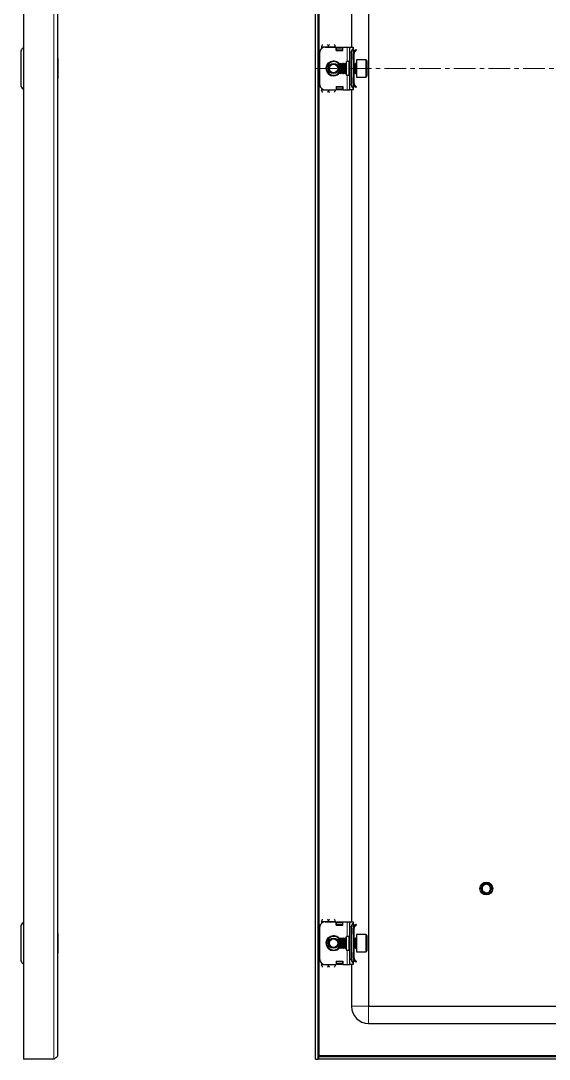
# Model space of a CAD drawing. Header units: millimetres. Extents: x -312 to 1033, y -390 to 999.
# Drawn here: x 414 to 724, y -290 to 318 of the extents above; entities that cross this region are included whole.
import ezdxf

# ---------------------------------------------------------------- set-up
doc = ezdxf.new("R2010")
doc.units = ezdxf.units.MM
doc.linetypes.add('CENTERX2', pattern=[20.32, 12.7, -2.54, 2.54, -2.54])
doc.layers.add('FORMAT', color=7, linetype='Continuous')

msp = doc.modelspace()

# ---------------------------------------------------------------- linework, layer by layer
at = {"color": 7, "linetype": 'Continuous', "lineweight": 25}
for p, q in [((415.72, 870.6), (415.72, -290.4)), ((586.93, -290.4), (586.93, 870.6)), ((588.43, -290.4), (588.43, 870.6)), ((435.72, 868.5), (435.72, -288.3)), ((617.93, 839.6), (617.93, -259.4)), ((607.93, 790.1), (607.93, 302.6)), ((414.22, 299.6), (414.22, 280.6)), ((589.43, 280.6), (589.43, 299.6)), ((590.43, 302.85), (590.43, 301.84)), ((592.43, 302.6), (598.93, 302.6)), ((598.43, 302.85), (598.43, 302.6)), ((598.93, 300.6), (598.93, 302.6)), ((599.13, 302.48), (598.93, 302.48)), ((598.93, 300.6), (602.93, 300.6)), ((599.13, 300.6), (599.13, 302.48)), ((599.18, 302.22), (599.68, 302.58)), ((599.68, 302.22), (599.18, 301.87)), ((599.18, 301.87), (599.18, 302.22)), ((599.18, 300.95), (599.18, 301.87)), ((599.18, 300.6), (599.18, 300.95)), ((599.68, 302.58), (599.68, 302.22)), ((599.68, 302.58), (602.18, 302.58)), ((599.68, 302.22), (602.18, 302.22)), ((602.18, 302.22), (602.18, 302.58)), ((602.18, 302.58), (602.68, 302.22)), ((602.68, 301.87), (602.18, 302.22)), ((602.68, 302.22), (602.68, 301.87)), ((602.68, 301.87), (602.68, 300.95)), ((602.68, 300.95), (602.68, 300.6)), ((602.93, 300.6), (602.93, 302.6)), ((602.93, 302.6), (605.43, 302.6)), ((605.43, 302.6), (606.93, 302.6)), ((606.93, 299.6), (606.93, 302.6)), ((606.93, 302.6), (608.93, 302.6)), ((606.93, 280.6), (606.93, 299.6)), ((607.93, 280.6), (607.93, 299.6)), ((608.93, 302.6), (608.93, 301.84)), ((608.93, 301.84), (608.93, 278.36)), ((608.93, 301.51), (609.14, 301.31)), ((609.43, 298.85), (608.93, 298.85)), ((608.93, 295.35), (608.93, 298.85)), ((609.43, 300.6), (609.43, 300.14)), ((609.43, 295.35), (609.43, 298.85)), ((609.51, 300.26), (610.49, 301.24)), ((609.87, 299.91), (609.51, 300.26)), ((609.87, 299.91), (610.84, 300.89)), ((610.49, 301.24), (610.84, 300.89)), ((435.98, 295.89), (435.72, 295.89)), ((435.98, 295.89), (435.98, 295.17)), ((435.98, 295.17), (435.98, 284.32)), ((601.48, 293.1), (600.93, 292.55)), ((600.93, 292.55), (600.93, 288.78)), ((601.54, 293.1), (601.48, 293.1)), ((601.48, 293.1), (601.48, 288.48)), ((601.93, 292.55), (601.54, 293.1)), ((601.54, 293.1), (601.54, 292.63)), ((601.54, 292.63), (601.54, 287.1)), ((602.32, 293.1), (601.93, 292.55)), ((601.93, 292.55), (601.93, 292.16)), ((601.93, 292.16), (601.93, 287.65)), ((602.54, 293.1), (602.32, 293.1)), ((602.32, 293.1), (602.32, 292.63)), ((602.32, 292.63), (602.32, 287.1)), ((602.93, 292.55), (602.54, 293.1)), ((602.54, 293.1), (602.54, 292.63)), ((602.54, 292.63), (602.54, 287.1)), ((603.32, 293.1), (602.93, 292.55)), ((602.93, 292.55), (602.93, 292.16)), ((602.93, 292.16), (602.93, 287.65)), ((603.54, 293.1), (603.32, 293.1)), ((603.32, 293.1), (603.32, 292.63)), ((603.32, 292.63), (603.32, 287.1)), ((603.93, 292.55), (603.54, 293.1)), ((603.54, 293.1), (603.54, 292.63)), ((603.54, 292.63), (603.54, 287.1)), ((604.32, 293.1), (603.93, 292.55)), ((603.93, 292.55), (603.93, 292.16)), ((603.93, 292.16), (603.93, 287.65)), ((604.54, 293.1), (604.32, 293.1)), ((604.32, 293.1), (604.32, 292.63)), ((604.32, 292.63), (604.32, 287.1)), ((604.93, 292.55), (604.54, 293.1)), ((604.54, 293.1), (604.54, 292.63)), ((604.54, 292.63), (604.54, 287.1)), ((606.43, 294.1), (604.93, 294.1)), ((604.93, 286.1), (604.93, 294.1)), ((609.43, 295.35), (608.93, 295.35)), ((609.32, 293.1), (608.93, 292.55)), ((609.54, 293.1), (609.32, 293.1)), ((609.32, 293.1), (609.32, 292.63)), ((609.32, 292.63), (609.32, 287.1)), ((609.43, 293.1), (609.43, 295.35)), ((609.93, 292.55), (609.54, 293.1)), ((609.54, 293.1), (609.54, 292.63)), ((609.54, 292.63), (609.54, 287.1)), ((610.32, 293.1), (609.93, 292.55)), ((609.93, 292.55), (609.93, 292.16)), ((609.93, 292.16), (609.93, 287.65)), ((610.68, 293.1), (610.32, 293.1)), ((610.32, 293.1), (610.32, 292.63)), ((610.32, 292.63), (610.32, 287.1)), ((616.33, 295.1), (610.93, 295.1)), ((610.93, 295.1), (610.93, 287.41)), ((616.93, 294.5), (616.93, 287.73)), ((600.93, 288.78), (600.93, 287.65)), ((600.93, 287.65), (601.48, 287.1)), ((601.48, 288.48), (601.48, 287.1)), ((601.48, 287.1), (601.54, 287.1)), ((601.54, 287.1), (601.93, 287.65)), ((601.93, 287.65), (602.32, 287.1)), ((602.32, 287.1), (602.54, 287.1)), ((602.54, 287.1), (602.93, 287.65)), ((602.93, 287.65), (603.32, 287.1)), ((603.32, 287.1), (603.54, 287.1)), ((603.54, 287.1), (603.93, 287.65)), ((603.93, 287.65), (604.32, 287.1)), ((604.32, 287.1), (604.54, 287.1)), ((604.54, 287.1), (604.93, 287.65)), ((604.93, 286.1), (606.43, 286.1)), ((608.93, 287.65), (609.32, 287.1)), ((609.32, 287.1), (609.54, 287.1)), ((609.43, 284.85), (609.43, 287.1)), ((609.54, 287.1), (609.93, 287.65)), ((609.93, 287.65), (610.32, 287.1)), ((610.32, 287.1), (610.68, 287.1)), ((610.93, 287.41), (610.93, 285.1)), ((616.93, 287.73), (616.93, 285.7)), ((435.72, 284.32), (435.98, 284.32)), ((606.93, 277.6), (606.93, 280.6)), ((608.93, 284.85), (609.43, 284.85)), ((608.93, 281.35), (608.93, 284.85)), ((609.43, 281.35), (608.93, 281.35)), ((609.43, 281.35), (609.43, 284.85)), ((609.43, 279.6), (609.43, 279.99)), ((609.87, 280.29), (609.51, 279.94)), ((609.51, 279.94), (610.49, 278.96)), ((609.87, 280.29), (610.84, 279.31)), ((610.93, 285.1), (616.33, 285.1)), ((590.43, 278.36), (590.43, 277.35)), ((592.43, 277.6), (598.93, 277.6)), ((598.43, 277.6), (598.43, 277.35)), ((598.93, 279.6), (598.93, 277.6)), ((598.93, 279.6), (602.93, 279.6)), ((598.93, 277.72), (599.13, 277.72)), ((599.13, 277.72), (599.13, 279.6)), ((599.18, 279.25), (599.18, 279.6)), ((599.18, 278.33), (599.18, 279.25)), ((599.18, 277.98), (599.18, 278.33)), ((599.18, 278.33), (599.68, 277.98)), ((599.68, 277.63), (599.18, 277.98)), ((599.68, 277.98), (599.68, 277.63)), ((602.18, 277.98), (599.68, 277.98)), ((602.18, 277.63), (599.68, 277.63)), ((602.18, 277.98), (602.68, 278.33)), ((602.18, 277.63), (602.18, 277.98)), ((602.68, 277.98), (602.18, 277.63)), ((602.68, 279.6), (602.68, 279.25)), ((602.68, 279.25), (602.68, 278.33)), ((602.68, 278.33), (602.68, 277.98)), ((602.93, 279.6), (602.93, 277.6)), ((602.93, 277.6), (605.43, 277.6)), ((605.43, 277.6), (606.93, 277.6)), ((608.93, 277.6), (606.93, 277.6)), ((607.93, 277.6), (607.93, -209.9)), ((609.14, 278.89), (608.93, 278.69)), ((608.93, 278.36), (608.93, 277.6)), ((610.49, 278.96), (610.84, 279.31)), ((684.66, -188.43), (684.83, -188.31)), ((684.69, -188.47), (684.81, -188.28)), ((685.39, -187.82), (685.66, -187.7)), ((685.95, -187.56), (686.24, -187.5)), ((686.33, -187.46), (686.29, -187.47)), ((687.47, -187.45), (687.43, -187.44)), ((687.65, -187.49), (687.6, -187.48)), ((687.83, -187.54), (687.78, -187.52)), ((687.83, -187.54), (688.03, -187.64)), ((688, -187.6), (687.96, -187.58)), ((688.36, -187.76), (688.32, -187.74)), ((688.36, -187.76), (688.36, -187.87)), ((688.36, -187.76), (688.5, -187.88)), ((688.54, -187.87), (688.5, -187.84)), ((688.71, -187.98), (688.67, -187.96)), ((688.71, -187.98), (688.92, -188.17)), ((688.87, -188.11), (688.83, -188.08)), ((689.02, -188.25), (688.99, -188.22)), ((689.15, -188.39), (689.12, -188.35)), ((683.94, -190.2), (683.93, -190.25)), ((683.93, -190.4), (683.93, -190.4)), ((683.94, -190.2), (684, -189.89)), ((683.96, -190), (683.95, -190.05)), ((683.99, -189.79), (683.98, -189.84)), ((684.04, -189.6), (684.03, -189.65)), ((684.09, -189.42), (684.08, -189.46)), ((684.15, -189.28), (684.25, -189.1)), ((684.16, -189.28), (684.26, -189.09)), ((684.64, -191.27), (684.47, -190.86)), ((684.77, -192.48), (684.65, -192.35)), ((684.66, -192.36), (684.67, -192.38)), ((684.77, -192.48), (684.8, -192.51)), ((684.91, -192.62), (684.95, -192.65)), ((685.07, -192.75), (685.11, -192.78)), ((685.23, -192.87), (685.28, -192.9)), ((686.73, -193.39), (687.48, -193.32)), ((687.62, -193.32), (687.66, -193.31)), ((687.81, -193.27), (687.86, -193.25)), ((688, -193.2), (688.05, -193.18)), ((688.38, -193.03), (688.15, -193.11)), ((688.19, -193.12), (688.24, -193.1)), ((688.55, -192.92), (688.35, -193.04)), ((688.37, -192.96), (688.42, -193)), ((688.38, -193.03), (688.42, -193)), ((689.74, -189.36), (689.74, -189.35)), ((689.85, -191.1), (689.77, -191.34)), ((689.8, -189.54), (689.79, -189.49)), ((689.79, -191.29), (689.81, -191.25)), ((689.85, -189.71), (689.84, -189.67)), ((689.85, -191.1), (689.86, -191.06)), ((689.89, -189.9), (689.88, -189.85)), ((689.89, -190.9), (689.89, -190.86)), ((689.93, -190.29), (689.9, -190.53)), ((689.93, -190.49), (689.9, -190.75)), ((689.91, -190.09), (689.91, -190.04)), ((689.91, -190.7), (689.92, -190.65)), ((689.93, -190.29), (689.92, -190.24)), ((689.93, -190.49), (689.93, -190.44)), ((414.22, -212.9), (414.22, -231.9)), ((589.43, -231.9), (589.43, -212.9)), ((590.43, -209.65), (590.43, -210.66)), ((592.43, -209.9), (598.93, -209.9)), ((598.43, -209.65), (598.43, -209.9)), ((598.93, -211.9), (598.93, -209.9)), ((599.13, -210.02), (598.93, -210.02)), ((598.93, -211.9), (602.93, -211.9)), ((599.13, -211.9), (599.13, -210.02)), ((599.18, -210.28), (599.68, -209.92)), ((599.68, -210.28), (599.18, -210.63)), ((599.18, -210.63), (599.18, -210.28)), ((599.18, -211.55), (599.18, -210.63)), ((599.18, -211.9), (599.18, -211.55)), ((599.68, -209.92), (599.68, -210.28)), ((599.68, -209.92), (602.18, -209.92)), ((599.68, -210.28), (602.18, -210.28)), ((602.18, -210.28), (602.18, -209.92)), ((602.18, -209.92), (602.68, -210.28)), ((602.68, -210.63), (602.18, -210.28)), ((602.68, -210.28), (602.68, -210.63)), ((602.68, -210.63), (602.68, -211.55)), ((602.68, -211.55), (602.68, -211.9)), ((602.93, -211.9), (602.93, -209.9)), ((602.93, -209.9), (605.43, -209.9)), ((605.43, -209.9), (606.93, -209.9)), ((606.93, -209.9), (608.93, -209.9)), ((606.93, -212.9), (606.93, -209.9)), ((606.93, -231.9), (606.93, -212.9)), ((607.93, -231.9), (607.93, -212.9)), ((608.93, -209.9), (608.93, -210.66)), ((608.93, -210.66), (608.93, -234.14)), ((608.93, -210.99), (609.14, -211.19)), ((609.43, -211.9), (609.43, -212.36)), ((609.51, -212.24), (610.49, -211.26)), ((609.87, -212.59), (609.51, -212.24)), ((609.87, -212.59), (610.84, -211.61)), ((610.49, -211.26), (610.84, -211.61)), ((435.98, -216.61), (435.72, -216.61)), ((435.98, -216.61), (435.98, -228.18)), ((606.43, -218.4), (604.93, -218.4)), ((604.93, -226.4), (604.93, -218.4)), ((609.43, -213.65), (608.93, -213.65)), ((608.93, -217.15), (608.93, -213.65)), ((609.43, -217.15), (608.93, -217.15)), ((609.43, -217.15), (609.43, -213.65)), ((609.43, -219.4), (609.43, -217.15)), ((616.33, -217.4), (610.93, -217.4)), ((610.93, -217.4), (610.93, -227.4)), ((616.93, -218), (616.93, -226.8)), ((601.48, -219.4), (600.93, -219.95)), ((600.93, -219.95), (600.93, -224.85)), ((600.93, -224.85), (601.48, -225.4)), ((601.54, -219.4), (601.48, -219.4)), ((601.48, -219.4), (601.48, -225.4)), ((601.93, -219.95), (601.54, -219.4)), ((601.54, -219.4), (601.54, -224.93)), ((601.54, -225.4), (601.93, -224.85)), ((601.54, -224.93), (601.54, -225.4)), ((602.32, -219.4), (601.93, -219.95)), ((601.93, -219.95), (601.93, -224.46)), ((601.93, -224.46), (601.93, -224.85)), ((601.93, -224.85), (602.32, -225.4)), ((602.54, -219.4), (602.32, -219.4)), ((602.32, -219.4), (602.32, -224.93)), ((602.32, -224.93), (602.32, -225.4)), ((602.93, -219.95), (602.54, -219.4)), ((602.54, -219.4), (602.54, -224.93)), ((602.54, -225.4), (602.93, -224.85)), ((602.54, -224.93), (602.54, -225.4)), ((603.32, -219.4), (602.93, -219.95)), ((602.93, -219.95), (602.93, -224.46)), ((602.93, -224.46), (602.93, -224.85)), ((602.93, -224.85), (603.32, -225.4)), ((603.54, -219.4), (603.32, -219.4)), ((603.32, -219.4), (603.32, -224.93)), ((603.32, -224.93), (603.32, -225.4)), ((603.93, -219.95), (603.54, -219.4)), ((603.54, -219.4), (603.54, -224.93)), ((603.54, -225.4), (603.93, -224.85)), ((603.54, -224.93), (603.54, -225.4)), ((604.32, -219.4), (603.93, -219.95)), ((603.93, -219.95), (603.93, -224.46)), ((603.93, -224.46), (603.93, -224.85)), ((603.93, -224.85), (604.32, -225.4)), ((604.54, -219.4), (604.32, -219.4)), ((604.32, -219.4), (604.32, -224.93)), ((604.32, -224.93), (604.32, -225.4)), ((604.93, -219.95), (604.54, -219.4)), ((604.54, -219.4), (604.54, -224.93)), ((604.54, -225.4), (604.93, -224.85)), ((604.54, -224.93), (604.54, -225.4)), ((609.32, -219.4), (608.93, -219.95)), ((608.93, -224.85), (609.32, -225.4)), ((609.54, -219.4), (609.32, -219.4)), ((609.32, -219.4), (609.32, -224.93)), ((609.32, -224.93), (609.32, -225.4)), ((609.93, -219.95), (609.54, -219.4)), ((609.54, -219.4), (609.54, -224.93)), ((609.54, -225.4), (609.93, -224.85)), ((609.54, -224.93), (609.54, -225.4)), ((610.32, -219.4), (609.93, -219.95)), ((609.93, -219.95), (609.93, -224.46)), ((609.93, -224.46), (609.93, -224.85)), ((609.93, -224.85), (610.32, -225.4)), ((610.68, -219.4), (610.32, -219.4)), ((610.32, -219.4), (610.32, -224.93)), ((610.32, -224.93), (610.32, -225.4)), ((435.72, -228.18), (435.98, -228.18)), ((601.48, -225.4), (601.54, -225.4)), ((602.32, -225.4), (602.54, -225.4)), ((603.32, -225.4), (603.54, -225.4)), ((604.32, -225.4), (604.54, -225.4)), ((604.93, -226.4), (606.43, -226.4)), ((608.93, -227.65), (609.43, -227.65)), ((608.93, -231.15), (608.93, -227.65)), ((609.43, -231.15), (608.93, -231.15)), ((609.32, -225.4), (609.54, -225.4)), ((609.43, -227.65), (609.43, -225.4)), ((609.43, -231.15), (609.43, -227.65)), ((610.32, -225.4), (610.68, -225.4)), ((610.93, -227.4), (616.33, -227.4)), ((590.43, -234.14), (590.43, -235.15)), ((592.43, -234.9), (598.93, -234.9)), ((598.43, -234.9), (598.43, -235.15)), ((598.93, -232.9), (598.93, -234.9)), ((598.93, -232.9), (602.93, -232.9)), ((598.93, -234.78), (599.13, -234.78)), ((599.13, -234.78), (599.13, -232.9)), ((599.18, -233.25), (599.18, -232.9)), ((599.18, -234.17), (599.18, -233.25)), ((599.18, -234.52), (599.18, -234.17)), ((599.18, -234.17), (599.68, -234.52)), ((599.68, -234.87), (599.18, -234.52)), ((599.68, -234.52), (599.68, -234.87)), ((602.18, -234.52), (599.68, -234.52)), ((602.18, -234.87), (599.68, -234.87)), ((602.18, -234.52), (602.68, -234.17)), ((602.18, -234.87), (602.18, -234.52)), ((602.68, -234.52), (602.18, -234.87)), ((602.68, -232.9), (602.68, -233.25)), ((602.68, -233.25), (602.68, -234.17)), ((602.68, -234.17), (602.68, -234.52)), ((602.93, -232.9), (602.93, -234.9)), ((602.93, -234.9), (605.43, -234.9)), ((605.43, -234.9), (606.93, -234.9)), ((606.93, -234.9), (606.93, -231.9)), ((608.93, -234.9), (606.93, -234.9)), ((607.93, -234.9), (607.93, -259.4)), ((609.14, -233.61), (608.93, -233.81)), ((608.93, -234.14), (608.93, -234.9)), ((609.43, -232.9), (609.43, -232.51)), ((609.87, -232.21), (609.51, -232.56)), ((609.51, -232.56), (610.49, -233.54)), ((609.87, -232.21), (610.84, -233.19)), ((610.49, -233.54), (610.84, -233.19)), ((617.93, -259.4), (1001.93, -259.4)), ((617.93, -269.4), (1001.93, -269.4)), ((433.62, -290.4), (415.72, -290.4)), ((586.93, -290.4), (588.43, -290.4)), ((588.63, -288.9), (588.63, -290.4)), ((1031.23, -288.9), (588.63, -288.9)), ((1031.23, -290.4), (588.63, -290.4)), ((588.78, -288.9), (589.03, -288.3))]:
    msp.add_line(p, q, dxfattribs=at)
at = {"color": 8, "linetype": 'Continuous', "lineweight": 18}
for p, q in [((433.62, 870.6), (433.62, -290.4)), ((589.03, -288.3), (589.03, 868.5)), ((590.43, 302.85), (594.43, 302.85)), ((594.43, 302.85), (598.43, 302.85)), ((602.68, 300.95), (599.18, 300.95)), ((605.43, 294.1), (605.43, 302.6)), ((607.93, 299.6), (606.93, 299.6)), ((608.93, 301.1), (609.14, 301.31)), ((608.93, 300.6), (609.43, 300.6)), ((606.43, 286.1), (606.43, 294.1)), ((610.68, 287.1), (610.68, 293.1)), ((616.33, 287.41), (616.33, 295.1)), ((605.43, 277.6), (605.43, 286.1)), ((616.33, 285.1), (616.33, 287.41)), ((606.93, 280.6), (607.93, 280.6)), ((590.43, 277.35), (594.43, 277.35)), ((598.43, 277.35), (594.43, 277.35)), ((599.18, 279.25), (602.68, 279.25)), ((608.93, 279.6), (609.43, 279.6)), ((608.93, 279.1), (609.14, 278.89)), ((590.43, -209.65), (594.43, -209.65)), ((594.43, -209.65), (598.43, -209.65)), ((602.68, -211.55), (599.18, -211.55)), ((605.43, -218.4), (605.43, -209.9)), ((607.93, -212.9), (606.93, -212.9)), ((608.93, -211.4), (609.14, -211.19)), ((608.93, -211.9), (609.43, -211.9)), ((606.43, -226.4), (606.43, -218.4)), ((616.33, -227.4), (616.33, -217.4)), ((610.68, -220.78), (610.68, -219.4)), ((610.68, -225.4), (610.68, -220.78)), ((605.43, -234.9), (605.43, -226.4)), ((590.43, -235.15), (594.43, -235.15)), ((598.43, -235.15), (594.43, -235.15)), ((599.18, -233.25), (602.68, -233.25)), ((606.93, -231.9), (607.93, -231.9)), ((608.93, -232.9), (609.43, -232.9)), ((608.93, -233.4), (609.14, -233.61)), ((617.93, -259.4), (607.93, -259.4)), ((617.93, -259.4), (617.93, -269.4)), ((1030.83, -288.3), (589.03, -288.3))]:
    msp.add_line(p, q, dxfattribs=at)
at = {"color": 7, "linetype": 'Continuous', "lineweight": 25}
for centre, radius in [((597.43, 290.1), 3), ((597.43, 290.1), 2.76), ((597.43, 290.1), 2.45), ((686.93, -190.4), 3.75), ((597.43, -222.4), 3), ((597.43, -222.4), 2.76), ((597.43, -222.4), 2.45)]:
    msp.add_circle(centre, radius, dxfattribs=at)
for centre, radius, start, end in [((417.22, 299.6), 3, 120, 180), ((592.43, 299.6), 3, 90, 180), ((610.93, 299.6), 3, 131.81031, 180), ((608.43, 300.6), 1, 360, 45), ((597.43, 290.1), 4, 90, 331.04498), ((597.43, 290.1), 4, 28.95502, 90), ((606.43, 294.6), 0.5, 270, 360), ((610.68, 293.35), 0.25, 270, 0), ((616.33, 294.5), 0.6, 0, 90), ((606.43, 285.6), 0.5, 0, 90), ((610.68, 286.85), 0.25, 360, 90), ((417.22, 280.6), 3, 180, 240), ((592.43, 280.6), 3, 180, 270), ((610.93, 280.6), 3, 180, 228.18969), ((616.33, 285.7), 0.6, 270, 360), ((608.43, 279.6), 1, 315, 360), ((686.93, -190.4), 2.5, 108.59442, 168.59442), ((686.93, -190.4), 2.5, 48.59442, 108.59442), ((686.93, -190.4), 2.5, 348.59442, 48.59442), ((686.93, -190.4), 3, 180, 220.74374), ((686.93, -190.4), 2.5, 168.59442, 190.51652), ((686.93, -190.4), 3, 239.92857, 266.21929), ((686.93, -190.4), 2.5, 255.88813, 288.59442), ((686.93, -190.4), 2.5, 288.59442, 348.59442), ((417.22, -212.9), 3, 120, 180), ((592.43, -212.9), 3, 90, 180), ((610.93, -212.9), 3, 131.81031, 180), ((608.43, -211.9), 1, 360, 45), ((597.43, -222.4), 4, 90, 331.04498), ((597.43, -222.4), 4, 28.95502, 90), ((606.43, -217.9), 0.5, 270, 360), ((616.33, -218), 0.6, 0, 90), ((610.68, -219.15), 0.25, 270, 0), ((606.43, -226.9), 0.5, 0, 90), ((610.68, -225.65), 0.25, 0, 90), ((616.33, -226.8), 0.6, 270, 360), ((417.22, -231.9), 3, 180, 240), ((592.43, -231.9), 3, 180, 270), ((610.93, -231.9), 3, 180, 228.18969), ((608.43, -232.9), 1, 315, 360), ((617.93, -259.4), 10, 180, 270)]:
    msp.add_arc(centre, radius, start, end, dxfattribs=at)
at = {"color": 8, "linetype": 'Continuous', "lineweight": 18}
for centre, start, end in [((597.43, 290.1), 35.46217, 270), ((597.43, 290.1), 270, 324.53783), ((597.43, -222.4), 35.46217, 270), ((597.43, -222.4), 270, 324.53783)]:
    msp.add_arc(centre, 4.5, start, end, dxfattribs=at)
at = {"color": 7, "linetype": 'Continuous', "lineweight": 25}
for points, knots in [([(590.43, 302.85), (590.52, 303.09), (590.72, 303.58), (590.91, 303.98), (591, 304.17)], [0, 0, 0, 0, 0.502065, 1, 1, 1, 1]), ([(593.86, 304.16), (593.94, 304.01), (594.11, 303.66), (594.3, 303.17), (594.41, 302.89), (594.43, 302.85)], [0, 0, 0, 0, 0.415483, 0.917152, 1, 1, 1, 1]), ([(594.43, 302.85), (594.52, 303.09), (594.72, 303.58), (594.91, 303.98), (595, 304.17)], [0, 0, 0, 0, 0.502065, 1, 1, 1, 1]), ([(597.86, 304.16), (597.94, 304.01), (598.11, 303.66), (598.3, 303.17), (598.41, 302.89), (598.43, 302.85)], [0, 0, 0, 0, 0.4154826, 0.9171518, 1, 1, 1, 1]), ([(609.51, 300.26), (609.36, 300.08), (609.06, 299.7), (608.94, 299.17), (608.93, 298.89), (608.93, 298.85)], [0, 0, 0, 0, 0.461863, 0.923726, 1, 1, 1, 1]), ([(609.87, 299.91), (609.75, 299.76), (609.57, 299.53), (609.45, 299.15), (609.44, 298.95), (609.43, 298.85)], [0, 0, 0, 0, 0.485042, 0.738404, 1, 1, 1, 1]), ([(608.93, 281.35), (608.95, 281.11), (609.01, 280.63), (609.29, 280.17), (609.49, 279.96), (609.51, 279.94)], [0, 0, 0, 0, 0.4618628, 0.9237257, 1, 1, 1, 1]), ([(609.43, 281.35), (609.45, 281.16), (609.48, 280.87), (609.67, 280.52), (609.8, 280.37), (609.87, 280.29)], [0, 0, 0, 0, 0.485042, 0.738404, 1, 1, 1, 1]), ([(591, 276.04), (590.92, 276.2), (590.75, 276.54), (590.56, 277.03), (590.44, 277.31), (590.43, 277.35)], [0, 0, 0, 0, 0.415483, 0.917152, 1, 1, 1, 1]), ([(594.43, 277.35), (594.33, 277.11), (594.14, 276.62), (593.95, 276.22), (593.86, 276.03)], [0, 0, 0, 0, 0.502065, 1, 1, 1, 1]), ([(595, 276.04), (594.92, 276.2), (594.75, 276.54), (594.56, 277.03), (594.44, 277.31), (594.43, 277.35)], [0, 0, 0, 0, 0.4154826, 0.9171518, 1, 1, 1, 1]), ([(598.43, 277.35), (598.33, 277.11), (598.14, 276.62), (597.95, 276.22), (597.86, 276.03)], [0, 0, 0, 0, 0.5020654, 1, 1, 1, 1]), ([(684.09, -189.42), (684.3, -188.99), (684.62, -188.35), (685.2, -187.95), (685.41, -187.82)], [0, 0, 0, 0, 0.657042, 1, 1, 1, 1]), ([(684.3, -189.01), (684.32, -188.94), (684.4, -188.73), (684.57, -188.57), (684.68, -188.46)], [0, 0, 0, 0, 0.333789, 1, 1, 1, 1]), ([(684.38, -188.88), (684.4, -188.83), (684.5, -188.53), (684.75, -188.32), (684.95, -188.14)], [0, 0, 0, 0, 0.171865, 1, 1, 1, 1]), ([(685.77, -188.04), (685.71, -188.08), (685.38, -188.26), (684.89, -188.73), (684.58, -189.31), (684.49, -189.65), (684.48, -189.71)], [0, 0, 0, 0, 0.104785, 0.513079, 0.918136, 1, 1, 1, 1]), ([(684.66, -188.43), (684.66, -188.44), (684.64, -188.46), (684.63, -188.48), (684.62, -188.49)], [0, 0, 0, 0, 0.296796, 1, 1, 1, 1]), ([(684.79, -188.3), (684.78, -188.3), (684.77, -188.31), (684.76, -188.33), (684.76, -188.33)], [0, 0, 0, 0, 0.4842322, 1, 1, 1, 1]), ([(684.92, -188.17), (684.92, -188.18), (684.9, -188.19), (684.89, -188.2), (684.89, -188.2)], [0, 0, 0, 0, 0.485158, 1, 1, 1, 1]), ([(685.07, -188.05), (685.06, -188.05), (685.05, -188.06), (685.04, -188.07), (685.03, -188.08)], [0, 0, 0, 0, 0.484546, 1, 1, 1, 1]), ([(685.22, -187.93), (685.22, -187.94), (685.2, -187.95), (685.19, -187.95), (685.18, -187.96)], [0, 0, 0, 0, 0.482687, 1, 1, 1, 1]), ([(685.22, -187.93), (685.23, -187.92), (685.28, -187.89), (685.34, -187.87), (685.38, -187.85)], [0, 0, 0, 0, 0.230751, 1, 1, 1, 1]), ([(685.39, -187.82), (685.39, -187.83), (685.37, -187.84), (685.36, -187.84), (685.35, -187.85)], [0, 0, 0, 0, 0.480194, 1, 1, 1, 1]), ([(685.39, -187.82), (685.42, -187.84), (685.48, -187.88), (685.55, -187.95), (685.59, -188), (685.61, -188.02)], [0, 0, 0, 0, 0.3628583, 0.6934345, 1, 1, 1, 1]), ([(685.75, -188.08), (685.74, -188.08), (685.7, -188.07), (685.63, -188.04), (685.55, -187.99), (685.47, -187.92), (685.43, -187.85), (685.41, -187.82)], [0, 0, 0, 0, 0.084477, 0.253367, 0.470159, 0.686909, 1, 1, 1, 1]), ([(685.57, -187.72), (685.56, -187.73), (685.55, -187.74), (685.53, -187.74), (685.53, -187.75)], [0, 0, 0, 0, 0.477867, 1, 1, 1, 1]), ([(685.69, -188.03), (685.68, -188.01), (685.67, -187.96), (685.64, -187.89), (685.59, -187.81), (685.55, -187.77), (685.53, -187.75)], [0, 0, 0, 0, 0.154183, 0.462567, 0.728091, 1, 1, 1, 1]), ([(685.57, -187.72), (685.6, -187.75), (685.66, -187.78), (685.72, -187.86), (685.77, -187.94), (685.8, -188), (685.8, -188.04), (685.8, -188.05)], [0, 0, 0, 0, 0.2607623, 0.4948046, 0.7237939, 0.9427899, 1, 1, 1, 1]), ([(685.76, -187.64), (685.75, -187.64), (685.74, -187.65), (685.72, -187.65), (685.71, -187.66)], [0, 0, 0, 0, 0.476486, 1, 1, 1, 1]), ([(685.85, -188.05), (685.85, -188.04), (685.85, -187.98), (685.84, -187.9), (685.81, -187.81), (685.77, -187.73), (685.73, -187.68), (685.71, -187.66)], [0, 0, 0, 0, 0.114393, 0.350182, 0.585971, 0.790611, 1, 1, 1, 1]), ([(685.76, -187.64), (685.78, -187.63), (685.84, -187.6), (685.91, -187.59), (685.95, -187.58)], [0, 0, 0, 0, 0.301025, 1, 1, 1, 1]), ([(685.76, -187.64), (685.79, -187.66), (685.84, -187.71), (685.9, -187.78), (685.93, -187.87), (685.95, -187.95), (685.96, -188.01), (685.95, -188.05), (685.95, -188.06)], [0, 0, 0, 0, 0.218347, 0.41099, 0.598711, 0.777744, 0.945667, 1, 1, 1, 1]), ([(686.13, -188.03), (686.12, -188.03), (686.07, -188.05), (685.99, -188.06), (685.89, -188.06), (685.82, -188.05), (685.78, -188.04), (685.77, -188.04)], [0, 0, 0, 0, 0.099011, 0.388276, 0.61301, 0.895384, 1, 1, 1, 1]), ([(685.95, -187.56), (685.94, -187.57), (685.93, -187.57), (685.91, -187.58), (685.91, -187.58)], [0, 0, 0, 0, 0.4765794, 1, 1, 1, 1]), ([(685.98, -188.06), (685.98, -188.06), (686, -188.02), (686, -187.95), (686.01, -187.85), (685.99, -187.75), (685.96, -187.66), (685.92, -187.61), (685.91, -187.58)], [0, 0, 0, 0, 0.019058, 0.219488, 0.419831, 0.620151, 0.807785, 1, 1, 1, 1]), ([(685.95, -187.56), (685.98, -187.59), (686.02, -187.64), (686.07, -187.72), (686.09, -187.81), (686.1, -187.89), (686.1, -187.96), (686.09, -188), (686.08, -188.02)], [0, 0, 0, 0, 0.213002, 0.396975, 0.575181, 0.744364, 0.902779, 1, 1, 1, 1]), ([(686.14, -187.5), (686.14, -187.51), (686.12, -187.51), (686.11, -187.51), (686.1, -187.52)], [0, 0, 0, 0, 0.4789775, 1, 1, 1, 1]), ([(686.1, -188.02), (686.11, -187.99), (686.14, -187.94), (686.15, -187.85), (686.16, -187.76), (686.15, -187.65), (686.12, -187.57), (686.1, -187.52)], [0, 0, 0, 0, 0.147065, 0.321231, 0.495346, 0.669443, 1, 1, 1, 1]), ([(686.4, -187.8), (686.39, -187.81), (686.37, -187.86), (686.31, -187.94), (686.22, -188), (686.16, -188.02), (686.13, -188.03)], [0, 0, 0, 0, 0.153621, 0.528305, 0.811762, 1, 1, 1, 1]), ([(686.14, -187.5), (686.16, -187.53), (686.2, -187.59), (686.23, -187.68), (686.24, -187.76), (686.24, -187.84), (686.22, -187.92), (686.2, -187.97), (686.18, -188), (686.17, -188.01)], [0, 0, 0, 0, 0.195461, 0.359649, 0.517607, 0.666788, 0.806268, 0.936243, 1, 1, 1, 1]), ([(686.22, -187.96), (686.22, -187.96), (686.25, -187.92), (686.28, -187.83), (686.31, -187.72), (686.31, -187.63), (686.31, -187.55), (686.29, -187.5), (686.29, -187.47)], [0, 0, 0, 0, 0.001313, 0.309582, 0.493731, 0.677835, 0.837663, 1, 1, 1, 1]), ([(686.25, -187.97), (686.28, -187.95), (686.33, -187.91), (686.37, -187.84), (686.39, -187.81), (686.4, -187.8)], [0, 0, 0, 0, 0.4133204, 0.8335068, 1, 1, 1, 1]), ([(686.33, -187.46), (686.34, -187.49), (686.37, -187.54), (686.38, -187.62), (686.38, -187.71), (686.37, -187.78), (686.34, -187.87), (686.29, -187.93), (686.26, -187.96)], [0, 0, 0, 0, 0.162579, 0.32416, 0.478216, 0.623372, 0.759205, 1, 1, 1, 1]), ([(686.29, -187.48), (686.31, -187.47), (686.43, -187.43), (686.56, -187.42), (686.66, -187.41)], [0, 0, 0, 0, 0.169871, 1, 1, 1, 1]), ([(686.33, -187.46), (686.36, -187.45), (686.68, -187.39), (687.32, -187.38), (687.98, -187.56), (688.31, -187.74), (688.38, -187.77)], [0, 0, 0, 0, 0.044285, 0.46488, 0.894202, 1, 1, 1, 1]), ([(688.37, -188.08), (688.31, -188.05), (687.98, -187.87), (687.31, -187.69), (686.69, -187.72), (686.4, -187.8), (686.4, -187.8)], [0, 0, 0, 0, 0.102158, 0.551599, 0.99962, 1, 1, 1, 1]), ([(686.76, -187.43), (686.83, -187.42), (687, -187.39), (687.17, -187.41), (687.27, -187.42)], [0, 0, 0, 0, 0.399625, 1, 1, 1, 1]), ([(687.45, -187.46), (687.49, -187.46), (687.63, -187.47), (687.77, -187.52), (687.86, -187.55)], [0, 0, 0, 0, 0.317385, 1, 1, 1, 1]), ([(688.3, -188.06), (688.3, -188.05), (688.29, -188.02), (688.3, -187.95), (688.33, -187.86), (688.36, -187.8), (688.38, -187.77)], [0, 0, 0, 0, 0.058255, 0.305509, 0.64716, 1, 1, 1, 1]), ([(688.58, -188.52), (688.57, -188.52), (688.54, -188.48), (688.49, -188.42), (688.44, -188.34), (688.4, -188.25), (688.38, -188.16), (688.38, -188.11), (688.37, -188.08)], [0, 0, 0, 0, 0.066273, 0.267344, 0.423096, 0.618734, 0.814089, 1, 1, 1, 1]), ([(688.38, -188.08), (688.4, -188.06), (688.44, -188.01), (688.48, -187.93), (688.49, -187.87), (688.5, -187.84)], [0, 0, 0, 0, 0.351509, 0.671861, 1, 1, 1, 1]), ([(688.54, -187.87), (688.54, -187.9), (688.53, -187.97), (688.5, -188.07), (688.46, -188.15), (688.42, -188.2), (688.4, -188.22), (688.4, -188.22)], [0, 0, 0, 0, 0.275174, 0.5228455, 0.7652252, 0.9970202, 1, 1, 1, 1]), ([(688.41, -188.27), (688.42, -188.26), (688.47, -188.24), (688.53, -188.19), (688.59, -188.12), (688.64, -188.04), (688.66, -187.98), (688.67, -187.96)], [0, 0, 0, 0, 0.084965, 0.329338, 0.573716, 0.784411, 1, 1, 1, 1]), ([(688.71, -187.98), (688.7, -188.02), (688.69, -188.09), (688.65, -188.18), (688.6, -188.25), (688.54, -188.31), (688.49, -188.35), (688.46, -188.36), (688.46, -188.36)], [0, 0, 0, 0, 0.222831, 0.420099, 0.612409, 0.79585, 0.967895, 1, 1, 1, 1]), ([(688.47, -188.39), (688.47, -188.39), (688.51, -188.38), (688.57, -188.35), (688.66, -188.3), (688.73, -188.24), (688.79, -188.16), (688.82, -188.11), (688.83, -188.08)], [0, 0, 0, 0, 0.002693, 0.20821, 0.413641, 0.619057, 0.807274, 1, 1, 1, 1]), ([(688.87, -188.11), (688.86, -188.15), (688.84, -188.21), (688.79, -188.29), (688.73, -188.36), (688.67, -188.41), (688.6, -188.45), (688.55, -188.46), (688.52, -188.46)], [0, 0, 0, 0, 0.203485, 0.379971, 0.551008, 0.713426, 0.865499, 1, 1, 1, 1]), ([(688.54, -188.48), (688.55, -188.48), (688.6, -188.48), (688.67, -188.46), (688.76, -188.42), (688.85, -188.37), (688.93, -188.3), (688.97, -188.25), (688.99, -188.22)], [0, 0, 0, 0, 0.0538799, 0.2360508, 0.4181152, 0.6001356, 0.7972381, 1, 1, 1, 1]), ([(689.03, -188.6), (689.02, -188.61), (689, -188.62), (688.94, -188.64), (688.86, -188.64), (688.75, -188.63), (688.65, -188.58), (688.6, -188.54), (688.58, -188.52)], [0, 0, 0, 0, 0.0458661, 0.2307436, 0.3874614, 0.6582461, 0.861978, 1, 1, 1, 1]), ([(689.02, -188.25), (689.01, -188.28), (688.98, -188.34), (688.92, -188.41), (688.85, -188.47), (688.78, -188.51), (688.71, -188.53), (688.66, -188.53), (688.64, -188.53)], [0, 0, 0, 0, 0.211659, 0.390361, 0.562352, 0.724819, 0.876696, 1, 1, 1, 1]), ([(688.66, -188.55), (688.67, -188.55), (688.74, -188.56), (688.84, -188.54), (688.95, -188.5), (689.04, -188.44), (689.09, -188.39), (689.12, -188.35)], [0, 0, 0, 0, 0.046579, 0.362688, 0.551736, 0.740753, 1, 1, 1, 1]), ([(688.67, -188.59), (688.7, -188.6), (688.76, -188.62), (688.85, -188.63), (688.94, -188.62), (689, -188.61), (689.03, -188.6)], [0, 0, 0, 0, 0.2517951, 0.502165, 0.752314, 1, 1, 1, 1]), ([(689.15, -188.39), (689.14, -188.41), (689.11, -188.46), (689.04, -188.52), (688.97, -188.56), (688.9, -188.59), (688.83, -188.61), (688.76, -188.61), (688.72, -188.6), (688.71, -188.59)], [0, 0, 0, 0, 0.169226, 0.337427, 0.497935, 0.649179, 0.790582, 0.922688, 1, 1, 1, 1]), ([(689.77, -190.44), (689.76, -190.37), (689.74, -189.97), (689.57, -189.3), (689.2, -188.83), (689.03, -188.6)], [0, 0, 0, 0, 0.108003, 0.585763, 1, 1, 1, 1]), ([(689.15, -188.39), (689.28, -188.54), (689.56, -188.89), (689.85, -189.55), (689.9, -190.06), (689.93, -190.31)], [0, 0, 0, 0, 0.274163, 0.639603, 1, 1, 1, 1]), ([(689.24, -188.52), (689.28, -188.56), (689.42, -188.69), (689.51, -188.86), (689.58, -188.99)], [0, 0, 0, 0, 0.2887074, 1, 1, 1, 1]), ([(684.42, -190.11), (684.41, -190.12), (684.4, -190.16), (684.35, -190.21), (684.3, -190.26), (684.24, -190.31), (684.16, -190.35), (684.08, -190.38), (684, -190.4), (683.95, -190.4), (683.93, -190.4)], [0, 0, 0, 0, 0.060221, 0.18113, 0.301988, 0.42281, 0.589437, 0.75603, 0.87711, 1, 1, 1, 1]), ([(683.93, -190.41), (683.93, -190.36), (683.92, -190.28), (683.94, -190.2), (683.95, -190.18)], [0, 0, 0, 0, 0.659859, 1, 1, 1, 1]), ([(684.29, -190.27), (684.26, -190.26), (684.2, -190.24), (684.11, -190.23), (684.02, -190.23), (683.96, -190.25), (683.93, -190.25)], [0, 0, 0, 0, 0.237597, 0.5167288, 0.7555275, 1, 1, 1, 1]), ([(683.93, -190.41), (683.96, -190.39), (684.02, -190.36), (684.11, -190.33), (684.17, -190.33), (684.2, -190.33)], [0, 0, 0, 0, 0.371226, 0.708872, 1, 1, 1, 1]), ([(684.86, -192.18), (684.83, -192.16), (684.59, -191.94), (684.24, -191.48), (684, -190.87), (683.95, -190.52), (683.93, -190.4)], [0, 0, 0, 0, 0.050685, 0.485619, 0.826643, 1, 1, 1, 1]), ([(683.94, -190.2), (683.97, -190.19), (684.03, -190.16), (684.13, -190.14), (684.22, -190.14), (684.3, -190.16), (684.35, -190.18), (684.37, -190.19)], [0, 0, 0, 0, 0.235039, 0.445532, 0.651268, 0.847853, 1, 1, 1, 1]), ([(684.39, -190.16), (684.37, -190.14), (684.32, -190.1), (684.22, -190.06), (684.13, -190.04), (684.04, -190.03), (683.98, -190.04), (683.95, -190.05)], [0, 0, 0, 0, 0.189173, 0.404697, 0.62022, 0.807935, 1, 1, 1, 1]), ([(683.96, -190), (683.99, -189.99), (684.06, -189.96), (684.15, -189.96), (684.24, -189.97), (684.32, -189.99), (684.38, -190.02), (684.42, -190.05), (684.43, -190.06)], [0, 0, 0, 0, 0.214065, 0.402363, 0.585629, 0.760234, 0.923894, 1, 1, 1, 1]), ([(684.45, -190.05), (684.44, -190.04), (684.41, -190), (684.35, -189.95), (684.26, -189.9), (684.17, -189.86), (684.08, -189.84), (684.01, -189.84), (683.98, -189.84)], [0, 0, 0, 0, 0.069872, 0.258455, 0.446951, 0.635422, 0.81547, 1, 1, 1, 1]), ([(683.99, -189.79), (684, -189.74), (684.01, -189.66), (684.05, -189.59), (684.06, -189.56)], [0, 0, 0, 0, 0.657988, 1, 1, 1, 1]), ([(683.99, -189.79), (684.03, -189.79), (684.09, -189.77), (684.19, -189.78), (684.27, -189.8), (684.35, -189.84), (684.41, -189.88), (684.44, -189.91), (684.45, -189.93)], [0, 0, 0, 0, 0.2088985, 0.3885872, 0.5624279, 0.7272952, 0.881578, 1, 1, 1, 1]), ([(684.46, -189.9), (684.44, -189.88), (684.41, -189.84), (684.35, -189.78), (684.28, -189.73), (684.2, -189.69), (684.11, -189.66), (684.06, -189.65), (684.03, -189.65)], [0, 0, 0, 0, 0.137266, 0.30795, 0.478578, 0.649185, 0.822833, 1, 1, 1, 1]), ([(684.04, -189.6), (684.07, -189.6), (684.13, -189.6), (684.22, -189.61), (684.29, -189.64), (684.36, -189.69), (684.42, -189.74), (684.46, -189.79), (684.48, -189.83), (684.49, -189.85)], [0, 0, 0, 0, 0.165667, 0.330522, 0.488809, 0.638525, 0.778629, 0.909213, 1, 1, 1, 1]), ([(684.46, -189.76), (684.45, -189.75), (684.43, -189.71), (684.38, -189.64), (684.31, -189.57), (684.23, -189.52), (684.15, -189.48), (684.1, -189.47), (684.08, -189.46)], [0, 0, 0, 0, 0.076151, 0.276704, 0.47712, 0.677473, 0.837574, 1, 1, 1, 1]), ([(684.09, -189.42), (684.12, -189.42), (684.18, -189.43), (684.26, -189.46), (684.33, -189.5), (684.39, -189.56), (684.43, -189.61), (684.46, -189.68), (684.48, -189.73), (684.49, -189.77), (684.49, -189.78)], [0, 0, 0, 0, 0.1540267, 0.3070949, 0.4528616, 0.5901228, 0.718565, 0.8388555, 0.9524699, 1, 1, 1, 1]), ([(684.17, -189.29), (684.18, -189.23), (684.21, -189.1), (684.28, -188.99), (684.31, -188.93)], [0, 0, 0, 0, 0.462482, 1, 1, 1, 1]), ([(684.42, -190.07), (684.41, -190.17), (684.4, -190.44), (684.44, -190.7), (684.47, -190.86)], [0, 0, 0, 0, 0.408521, 1, 1, 1, 1]), ([(684.48, -189.91), (684.48, -189.91), (684.47, -189.96), (684.45, -190.01), (684.43, -190.06), (684.42, -190.07)], [0, 0, 0, 0, 0.157682, 0.8030401, 1, 1, 1, 1]), ([(684.48, -189.71), (684.48, -189.74), (684.49, -189.81), (684.48, -189.87), (684.48, -189.91)], [0, 0, 0, 0, 0.544473, 1, 1, 1, 1]), ([(685.92, -192.63), (685.85, -192.6), (685.53, -192.44), (685.01, -192.02), (684.76, -191.52), (684.64, -191.27)], [0, 0, 0, 0, 0.130652, 0.560007, 1, 1, 1, 1]), ([(684.66, -192.36), (684.67, -192.33), (684.7, -192.29), (684.77, -192.23), (684.82, -192.2), (684.85, -192.18), (684.86, -192.18)], [0, 0, 0, 0, 0.315056, 0.630194, 0.945514, 1, 1, 1, 1]), ([(685.22, -192.23), (685.19, -192.22), (685.13, -192.21), (685.05, -192.21), (684.97, -192.22), (684.88, -192.24), (684.78, -192.29), (684.71, -192.34), (684.67, -192.38)], [0, 0, 0, 0, 0.149407, 0.278563, 0.407661, 0.536722, 0.727045, 1, 1, 1, 1]), ([(684.77, -192.48), (684.78, -192.45), (684.81, -192.4), (684.87, -192.34), (684.94, -192.29), (685.01, -192.25), (685.08, -192.23), (685.16, -192.22), (685.21, -192.23), (685.23, -192.24)], [0, 0, 0, 0, 0.159446, 0.318034, 0.469983, 0.61348, 0.747649, 0.872856, 1, 1, 1, 1]), ([(685.28, -192.28), (685.28, -192.28), (685.24, -192.28), (685.18, -192.29), (685.09, -192.3), (685.01, -192.34), (684.93, -192.38), (684.86, -192.44), (684.82, -192.49), (684.8, -192.51)], [0, 0, 0, 0, 0.0182814, 0.1756388, 0.3328957, 0.4900969, 0.6472739, 0.8216323, 1, 1, 1, 1]), ([(684.86, -192.18), (684.88, -192.18), (684.92, -192.17), (685.01, -192.16), (685.11, -192.17), (685.19, -192.21), (685.27, -192.26), (685.36, -192.35), (685.43, -192.46), (685.45, -192.55), (685.46, -192.59)], [0, 0, 0, 0, 0.0736464, 0.1695635, 0.351373, 0.4388934, 0.519676, 0.6829056, 0.8511995, 1, 1, 1, 1]), ([(684.91, -192.62), (684.92, -192.59), (684.95, -192.52), (685, -192.44), (685.06, -192.38), (685.13, -192.34), (685.21, -192.31), (685.26, -192.29), (685.29, -192.29), (685.3, -192.29)], [0, 0, 0, 0, 0.198035, 0.367663, 0.531495, 0.686664, 0.831818, 0.981917, 1, 1, 1, 1]), ([(685.36, -192.36), (685.35, -192.36), (685.31, -192.37), (685.23, -192.39), (685.14, -192.44), (685.06, -192.5), (685, -192.57), (684.96, -192.62), (684.95, -192.65)], [0, 0, 0, 0, 0.0505002, 0.2411237, 0.4316534, 0.6221537, 0.8086921, 1, 1, 1, 1]), ([(685.07, -192.75), (685.07, -192.72), (685.09, -192.65), (685.13, -192.56), (685.19, -192.49), (685.25, -192.44), (685.31, -192.4), (685.36, -192.39), (685.37, -192.38)], [0, 0, 0, 0, 0.209239, 0.392702, 0.571062, 0.740844, 0.899958, 1, 1, 1, 1]), ([(685.42, -192.46), (685.4, -192.47), (685.34, -192.5), (685.26, -192.55), (685.19, -192.62), (685.14, -192.7), (685.12, -192.75), (685.11, -192.78)], [0, 0, 0, 0, 0.172104, 0.391099, 0.610089, 0.802801, 1, 1, 1, 1]), ([(685.23, -192.87), (685.24, -192.84), (685.25, -192.77), (685.28, -192.68), (685.33, -192.6), (685.38, -192.54), (685.42, -192.51), (685.44, -192.5)], [0, 0, 0, 0, 0.240212, 0.454711, 0.664287, 0.864517, 1, 1, 1, 1]), ([(685.47, -192.61), (685.45, -192.63), (685.4, -192.67), (685.34, -192.74), (685.3, -192.82), (685.28, -192.87), (685.28, -192.9)], [0, 0, 0, 0, 0.228254, 0.510351, 0.752319, 1, 1, 1, 1]), ([(685.41, -192.99), (685.41, -192.95), (685.41, -192.88), (685.44, -192.78), (685.46, -192.72), (685.48, -192.7), (685.48, -192.7)], [0, 0, 0, 0, 0.357139, 0.680979, 0.998183, 1, 1, 1, 1]), ([(685.46, -192.59), (685.47, -192.6), (685.48, -192.65), (685.49, -192.72), (685.48, -192.81), (685.47, -192.91), (685.44, -192.97), (685.43, -193)], [0, 0, 0, 0, 0.1136039, 0.3109503, 0.5082294, 0.7516603, 1, 1, 1, 1]), ([(686.32, -192.82), (686.04, -192.77), (685.74, -192.72), (685.47, -192.59), (685.46, -192.59)], [0, 0, 0, 0, 0.965671, 1, 1, 1, 1]), ([(686.32, -192.82), (686.23, -192.79), (686.09, -192.73), (685.96, -192.66), (685.92, -192.63)], [0, 0, 0, 0, 0.681733, 1, 1, 1, 1]), ([(687.48, -193.32), (687.47, -193.31), (687.45, -193.26), (687.43, -193.18), (687.43, -193.1), (687.45, -193.03), (687.49, -192.95), (687.55, -192.87), (687.64, -192.8), (687.7, -192.78), (687.73, -192.77)], [0, 0, 0, 0, 0.098631, 0.238541, 0.378532, 0.49895, 0.601027, 0.777401, 0.9101, 1, 1, 1, 1]), ([(687.63, -192.82), (687.62, -192.82), (687.59, -192.85), (687.56, -192.91), (687.51, -192.99), (687.48, -193.08), (687.47, -193.17), (687.47, -193.26), (687.47, -193.3), (687.48, -193.32)], [0, 0, 0, 0, 0.036757, 0.196192, 0.355485, 0.51469, 0.719746, 0.882005, 1, 1, 1, 1]), ([(687.62, -193.32), (687.61, -193.29), (687.58, -193.24), (687.55, -193.16), (687.54, -193.07), (687.55, -192.99), (687.58, -192.9), (687.62, -192.84), (687.65, -192.81)], [0, 0, 0, 0, 0.16279, 0.324686, 0.479688, 0.626058, 0.76302, 1, 1, 1, 1]), ([(687.71, -192.79), (687.7, -192.81), (687.67, -192.86), (687.64, -192.95), (687.62, -193.04), (687.62, -193.17), (687.65, -193.26), (687.66, -193.31)], [0, 0, 0, 0, 0.13286, 0.29106, 0.491007, 0.69089, 1, 1, 1, 1]), ([(687.81, -193.27), (687.79, -193.24), (687.75, -193.19), (687.71, -193.1), (687.69, -193.02), (687.69, -192.93), (687.7, -192.86), (687.71, -192.8), (687.73, -192.78), (687.73, -192.77)], [0, 0, 0, 0, 0.198483, 0.367712, 0.531083, 0.685778, 0.830503, 0.965152, 1, 1, 1, 1]), ([(687.73, -192.77), (687.74, -192.77), (687.79, -192.75), (687.86, -192.74), (687.96, -192.74), (688.05, -192.75), (688.14, -192.78), (688.22, -192.81), (688.3, -192.86), (688.35, -192.91), (688.38, -192.94), (688.39, -192.95)], [0, 0, 0, 0, 0.0429601, 0.1733, 0.2742626, 0.4010814, 0.5277159, 0.6542588, 0.7807587, 0.9368521, 1, 1, 1, 1]), ([(687.82, -192.75), (687.82, -192.76), (687.8, -192.8), (687.78, -192.87), (687.77, -192.97), (687.78, -193.07), (687.81, -193.16), (687.84, -193.22), (687.86, -193.25)], [0, 0, 0, 0, 0.043388, 0.23288, 0.422274, 0.611632, 0.803279, 1, 1, 1, 1]), ([(688, -193.2), (687.98, -193.18), (687.93, -193.13), (687.88, -193.05), (687.84, -192.96), (687.83, -192.88), (687.83, -192.81), (687.84, -192.76), (687.84, -192.75)], [0, 0, 0, 0, 0.208724, 0.39105, 0.568219, 0.73683, 0.894853, 1, 1, 1, 1]), ([(687.94, -192.74), (687.94, -192.77), (687.93, -192.83), (687.93, -192.93), (687.96, -193.02), (688, -193.11), (688.03, -193.16), (688.05, -193.18)], [0, 0, 0, 0, 0.181695, 0.396783, 0.61186, 0.803681, 1, 1, 1, 1]), ([(688.19, -193.12), (688.16, -193.1), (688.11, -193.06), (688.05, -192.98), (688.01, -192.9), (687.98, -192.82), (687.98, -192.77), (687.97, -192.74)], [0, 0, 0, 0, 0.234253, 0.442787, 0.646465, 0.841043, 1, 1, 1, 1]), ([(688.08, -192.76), (688.08, -192.76), (688.08, -192.8), (688.1, -192.86), (688.13, -192.95), (688.18, -193.03), (688.22, -193.08), (688.24, -193.1)], [0, 0, 0, 0, 0.0027902, 0.269575, 0.5363706, 0.7654988, 1, 1, 1, 1]), ([(688.38, -193.03), (688.35, -193.01), (688.29, -192.97), (688.22, -192.9), (688.18, -192.84), (688.16, -192.8), (688.16, -192.79)], [0, 0, 0, 0, 0.3195142, 0.6084926, 0.891527, 1, 1, 1, 1]), ([(688.39, -192.95), (688.46, -192.9), (688.81, -192.67), (689.3, -192.17), (689.53, -191.61), (689.63, -191.37)], [0, 0, 0, 0, 0.128781, 0.613629, 1, 1, 1, 1]), ([(689.36, -190.97), (689.37, -191), (689.38, -191.06), (689.42, -191.15), (689.47, -191.22), (689.53, -191.29), (689.58, -191.34), (689.62, -191.36), (689.63, -191.37)], [0, 0, 0, 0, 0.182737, 0.363423, 0.543947, 0.724373, 0.904747, 1, 1, 1, 1]), ([(689.63, -191.37), (689.63, -191.37), (689.6, -191.36), (689.54, -191.33), (689.48, -191.28), (689.44, -191.23), (689.39, -191.15), (689.37, -191.05), (689.37, -190.95), (689.38, -190.9), (689.38, -190.89)], [0, 0, 0, 0, 0.0227609, 0.1922433, 0.3468958, 0.4775346, 0.5886768, 0.7833339, 0.9686236, 1, 1, 1, 1]), ([(689.79, -191.29), (689.76, -191.29), (689.7, -191.29), (689.62, -191.26), (689.55, -191.23), (689.48, -191.18), (689.43, -191.12), (689.4, -191.06), (689.37, -191.02), (689.37, -190.99), (689.37, -190.99)], [0, 0, 0, 0, 0.159812, 0.318711, 0.470648, 0.614013, 0.748131, 0.873387, 0.991083, 1, 1, 1, 1]), ([(689.38, -190.89), (689.39, -190.86), (689.41, -190.79), (689.46, -190.69), (689.53, -190.6), (689.59, -190.54), (689.66, -190.49), (689.72, -190.46), (689.76, -190.44), (689.77, -190.44)], [0, 0, 0, 0, 0.125166, 0.336769, 0.488675, 0.640371, 0.791962, 0.943503, 1, 1, 1, 1]), ([(689.38, -190.94), (689.39, -190.96), (689.42, -191), (689.47, -191.07), (689.55, -191.14), (689.63, -191.19), (689.72, -191.23), (689.78, -191.24), (689.81, -191.25)], [0, 0, 0, 0, 0.112687, 0.266978, 0.464332, 0.661607, 0.829157, 1, 1, 1, 1]), ([(689.85, -191.1), (689.81, -191.11), (689.74, -191.12), (689.65, -191.1), (689.57, -191.08), (689.5, -191.04), (689.44, -190.99), (689.41, -190.95), (689.39, -190.93)], [0, 0, 0, 0, 0.207037, 0.38272, 0.55212, 0.712365, 0.86221, 1, 1, 1, 1]), ([(689.89, -190.9), (689.85, -190.91), (689.79, -190.93), (689.69, -190.93), (689.6, -190.92), (689.52, -190.89), (689.46, -190.85), (689.42, -190.81), (689.41, -190.8)], [0, 0, 0, 0, 0.205811, 0.38496, 0.558827, 0.724121, 0.878934, 1, 1, 1, 1]), ([(689.42, -190.85), (689.44, -190.87), (689.49, -190.92), (689.57, -190.98), (689.66, -191.02), (689.75, -191.05), (689.82, -191.05), (689.86, -191.06)], [0, 0, 0, 0, 0.183111, 0.381533, 0.579913, 0.787111, 1, 1, 1, 1]), ([(689.45, -190.72), (689.48, -190.74), (689.53, -190.78), (689.62, -190.82), (689.71, -190.85), (689.8, -190.86), (689.86, -190.86), (689.89, -190.86)], [0, 0, 0, 0, 0.19243, 0.403622, 0.614801, 0.805152, 1, 1, 1, 1]), ([(689.91, -190.7), (689.88, -190.71), (689.82, -190.74), (689.72, -190.75), (689.63, -190.75), (689.55, -190.72), (689.49, -190.71), (689.47, -190.69), (689.47, -190.69)], [0, 0, 0, 0, 0.227908, 0.430276, 0.627707, 0.816134, 0.99284, 1, 1, 1, 1]), ([(689.53, -190.6), (689.54, -190.6), (689.57, -190.62), (689.65, -190.65), (689.74, -190.67), (689.83, -190.67), (689.89, -190.66), (689.92, -190.65)], [0, 0, 0, 0, 0.0501556, 0.3045132, 0.5588802, 0.7769031, 1, 1, 1, 1]), ([(689.93, -190.49), (689.9, -190.51), (689.83, -190.54), (689.74, -190.56), (689.65, -190.57), (689.6, -190.56), (689.58, -190.56)], [0, 0, 0, 0, 0.293779, 0.558982, 0.818494, 1, 1, 1, 1]), ([(689.62, -189.1), (689.64, -189.13), (689.73, -189.27), (689.77, -189.43), (689.81, -189.56)], [0, 0, 0, 0, 0.192577, 1, 1, 1, 1]), ([(689.7, -190.47), (689.72, -190.47), (689.77, -190.48), (689.84, -190.47), (689.9, -190.45), (689.93, -190.44)], [0, 0, 0, 0, 0.236131, 0.613435, 1, 1, 1, 1]), ([(689.8, -191.23), (689.8, -191.25), (689.79, -191.32), (689.76, -191.37), (689.75, -191.4)], [0, 0, 0, 0, 0.4056167, 1, 1, 1, 1]), ([(689.82, -189.66), (689.83, -189.7), (689.9, -189.85), (689.91, -190.01), (689.92, -190.13)], [0, 0, 0, 0, 0.2829098, 1, 1, 1, 1]), ([(590.43, -209.65), (590.52, -209.41), (590.72, -208.92), (590.91, -208.52), (591, -208.33)], [0, 0, 0, 0, 0.502065, 1, 1, 1, 1]), ([(593.86, -208.34), (593.94, -208.49), (594.11, -208.84), (594.3, -209.33), (594.41, -209.61), (594.43, -209.65)], [0, 0, 0, 0, 0.415483, 0.917152, 1, 1, 1, 1]), ([(594.43, -209.65), (594.52, -209.41), (594.72, -208.92), (594.91, -208.52), (595, -208.33)], [0, 0, 0, 0, 0.5020654, 1, 1, 1, 1]), ([(597.86, -208.34), (597.94, -208.49), (598.11, -208.84), (598.3, -209.33), (598.41, -209.61), (598.43, -209.65)], [0, 0, 0, 0, 0.415483, 0.917152, 1, 1, 1, 1]), ([(609.51, -212.24), (609.36, -212.42), (609.06, -212.8), (608.94, -213.33), (608.93, -213.61), (608.93, -213.65)], [0, 0, 0, 0, 0.461863, 0.923726, 1, 1, 1, 1]), ([(609.87, -212.59), (609.75, -212.74), (609.57, -212.97), (609.45, -213.35), (609.44, -213.55), (609.43, -213.65)], [0, 0, 0, 0, 0.485042, 0.738404, 1, 1, 1, 1]), ([(608.93, -231.15), (608.95, -231.39), (609.01, -231.87), (609.29, -232.33), (609.49, -232.54), (609.51, -232.56)], [0, 0, 0, 0, 0.461863, 0.923726, 1, 1, 1, 1]), ([(609.43, -231.15), (609.45, -231.34), (609.48, -231.63), (609.67, -231.98), (609.8, -232.13), (609.87, -232.21)], [0, 0, 0, 0, 0.485042, 0.738404, 1, 1, 1, 1]), ([(591, -236.46), (590.92, -236.3), (590.75, -235.96), (590.56, -235.47), (590.44, -235.19), (590.43, -235.15)], [0, 0, 0, 0, 0.415483, 0.917152, 1, 1, 1, 1]), ([(594.43, -235.15), (594.33, -235.39), (594.14, -235.88), (593.95, -236.28), (593.86, -236.47)], [0, 0, 0, 0, 0.502065, 1, 1, 1, 1]), ([(595, -236.46), (594.92, -236.3), (594.75, -235.96), (594.56, -235.47), (594.44, -235.19), (594.43, -235.15)], [0, 0, 0, 0, 0.415483, 0.917152, 1, 1, 1, 1]), ([(598.43, -235.15), (598.33, -235.39), (598.14, -235.88), (597.95, -236.28), (597.86, -236.47)], [0, 0, 0, 0, 0.502065, 1, 1, 1, 1]), ([(588.43, -290.4), (588.44, -290.22), (588.46, -289.85), (588.55, -289.48), (588.63, -289.29), (588.63, -289.28)], [0, 0, 0, 0, 0.48755, 0.97507, 1, 1, 1, 1])]:
    msp.add_open_spline(points, degree=3, knots=knots, dxfattribs=at)
for points in [[(435.72, -288.3), (435.69, -288.47), (435.63, -288.82), (435.14, -289.35), (434.45, -289.87), (433.9, -290.22), (433.62, -290.4)], [(589.03, -288.3), (589, -288.38), (588.93, -288.54), (588.83, -288.73), (588.73, -288.87), (588.66, -288.89), (588.63, -288.9)]]:
    msp.add_open_spline(points, degree=3, dxfattribs=at)
at = {"layer": 'FORMAT', "linetype": 'CENTERX2', "lineweight": 18}
msp.add_line((586.63, 290.1), (1033.23, 290.1), dxfattribs=at)

doc.saveas('drawing.dxf')
